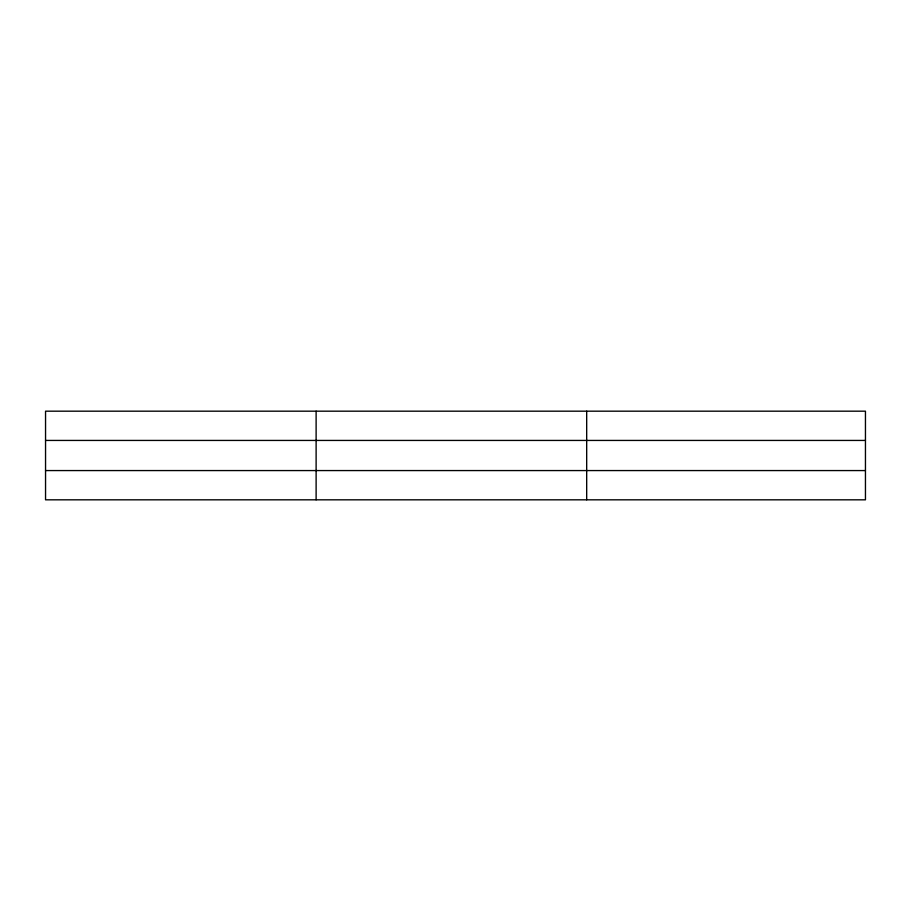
<?xml version="1.0" encoding="UTF-8"?>
<svg xmlns="http://www.w3.org/2000/svg" width="911" height="911" viewBox="0 0 911 911"><rect width="100%" height="100%" fill="white"/><g stroke="black" fill="none" stroke-linecap="round" stroke-linejoin="round"><path stroke-width="1.37" d="M316.117 411.18L316.117 499.82M586.684 411.18L586.684 499.82M865.45 440.434L865.45 411.18L45.55 411.18L45.55 499.82L865.45 499.82L865.45 440.434L45.55 440.434M45.55 470.566L865.45 470.566"/></g></svg>
